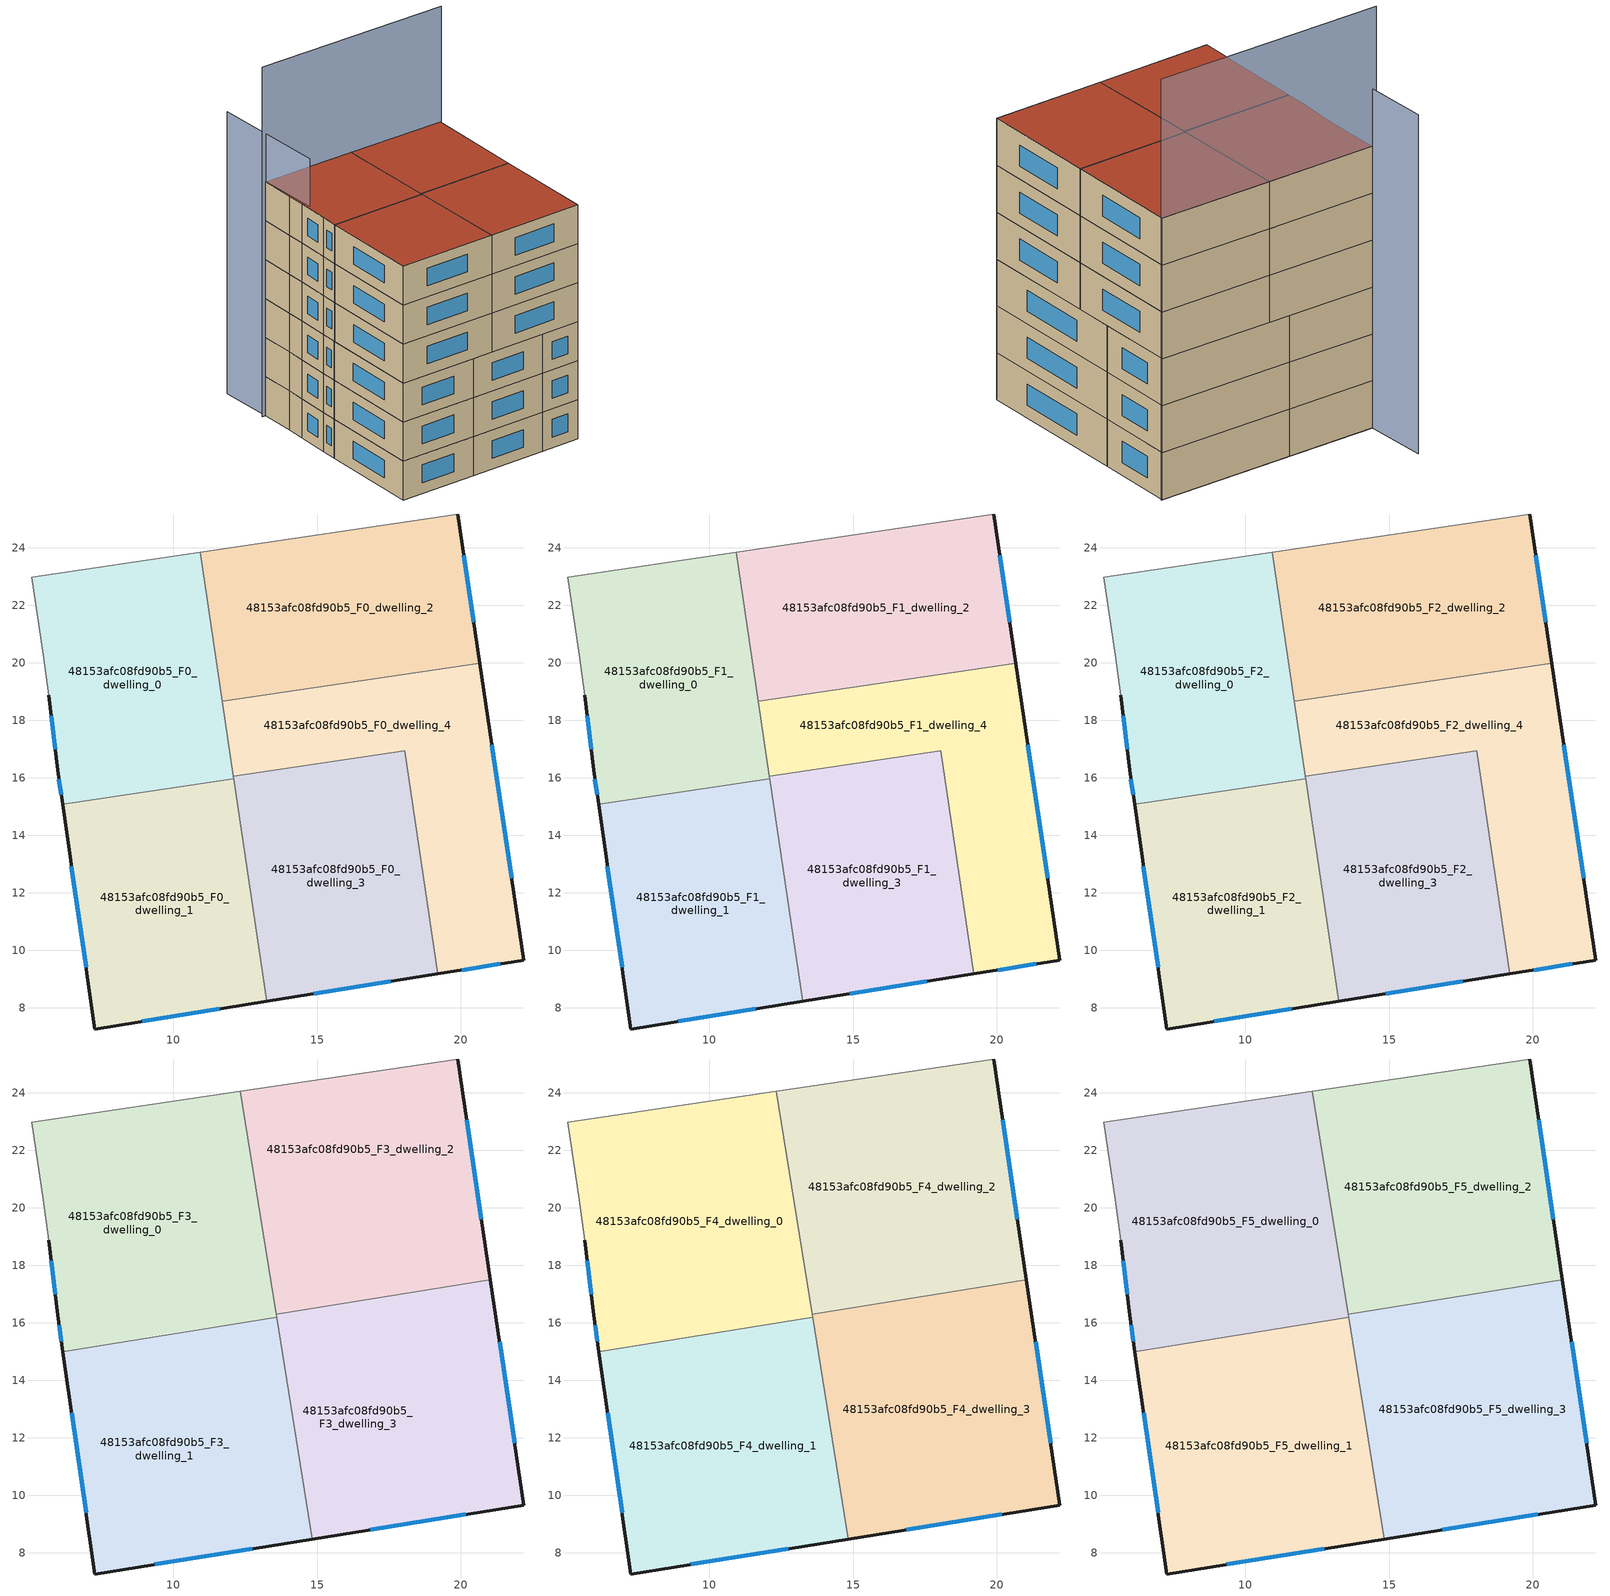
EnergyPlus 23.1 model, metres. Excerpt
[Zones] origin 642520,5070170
48153afc08fd90b5_F0_dwelling_0
 floor ground (EU_floor_Construction): 10.94,23.84 12.1,15.96 6.15,15.08 5.98,16.27 5.68,18.87 5.48,20.27 5.08,22.97 z0
 wall outside (EU_wall_Construction): 5.68,18.87 5.98,16.27 6.15,15.08 z0:3
 wall to 48153afc08fd90b5_F0_dwelling_1 (EU_wall_Construction): 6.15,15.08 12.1,15.96 z0:3
 wall adiabatic (EU_wall_Construction): 10.94,23.84 5.08,22.97 5.48,20.27 5.68,18.87 z0:3
 wall to 48153afc08fd90b5_F0_dwelling_2 (EU_wall_Construction): 11.71,18.65 10.94,23.84 z0:3
 wall to 48153afc08fd90b5_F0_dwelling_4 (EU_wall_Construction): 12.09,16.05 11.71,18.65 z0:3
 wall to 48153afc08fd90b5_F0_dwelling_3 (EU_wall_Construction): 12.11,15.96 12.09,16.05 z0:3
 window (EU_Window_Construction): 6.02,15.94 6.1,15.4 / 5.76,18.15 5.89,16.98 z0.83:2.17
48153afc08fd90b5_F0_dwelling_1
 floor ground (EU_floor_Construction): 12.1,15.96 13.25,8.22 7.27,7.26 6.15,15.08 z0
 wall outside (EU_wall_Construction): 6.15,15.08 7.27,7.26 13.25,8.22 z0:3
 wall to 48153afc08fd90b5_F0_dwelling_3 (EU_wall_Construction): 13.25,8.22 12.1,15.96 z0:3
 window (EU_Window_Construction): 6.46,12.93 6.96,9.41 / 8.92,7.52 11.61,7.96 z0.83:2.17
48153afc08fd90b5_F0_dwelling_2
 floor ground (EU_floor_Construction): 19.89,25.17 20.66,19.98 11.71,18.65 10.94,23.84 z0
 wall outside (EU_wall_Construction): 20.66,19.98 19.89,25.17 z0:3
 wall to 48153afc08fd90b5_F0_dwelling_4 (EU_wall_Construction): 11.71,18.65 20.66,19.98 z0:3
 wall adiabatic (EU_wall_Construction): 19.89,25.17 10.94,23.84 z0:3
 window (EU_Window_Construction): 20.45,21.41 20.1,23.74 z0.83:2.17
48153afc08fd90b5_F0_dwelling_3
 floor ground (EU_floor_Construction): 18.05,16.93 19.2,9.18 13.25,8.22 12.09,16.05 z0
 wall outside (EU_wall_Construction): 13.25,8.22 19.2,9.18 z0:3
 wall to 48153afc08fd90b5_F0_dwelling_4 (EU_wall_Construction): 19.2,9.18 18.05,16.93 12.09,16.05 z0:3
 window (EU_Window_Construction): 14.89,8.48 17.56,8.91 z0.83:2.17
48153afc08fd90b5_F0_dwelling_4
 floor ground (EU_floor_Construction): 20.66,19.98 22.19,9.66 19.2,9.18 18.05,16.93 12.09,16.05 11.71,18.65 z0
 wall outside (EU_wall_Construction): 19.2,9.18 22.19,9.66 20.66,19.98 z0:3
 window (EU_Window_Construction): 21.77,12.5 21.08,17.14 / 20.02,9.31 21.36,9.52 z0.83:2.17
48153afc08fd90b5_F1_dwelling_0
 floor to 48153afc08fd90b5_F0_dwelling_0 (EU_floor_Construction): 10.94,23.84 12.1,15.96 6.15,15.08 5.98,16.27 5.68,18.87 5.48,20.27 5.08,22.97 z3
 wall outside (EU_wall_Construction): 5.68,18.87 5.98,16.27 6.15,15.08 z3:6
 wall to 48153afc08fd90b5_F1_dwelling_1 (EU_wall_Construction): 6.15,15.08 12.1,15.96 z3:6
 wall adiabatic (EU_wall_Construction): 10.94,23.84 5.08,22.97 5.48,20.27 5.68,18.87 z3:6
 wall to 48153afc08fd90b5_F1_dwelling_2 (EU_wall_Construction): 11.71,18.65 10.94,23.84 z3:6
 wall to 48153afc08fd90b5_F1_dwelling_4 (EU_wall_Construction): 12.09,16.05 11.71,18.65 z3:6
 wall to 48153afc08fd90b5_F1_dwelling_3 (EU_wall_Construction): 12.11,15.96 12.09,16.05 z3:6
 window (EU_Window_Construction): 6.02,15.94 6.1,15.4 / 5.76,18.15 5.89,16.98 z3.83:5.17
48153afc08fd90b5_F1_dwelling_1
 floor to 48153afc08fd90b5_F0_dwelling_1 (EU_floor_Construction): 12.1,15.96 13.25,8.22 7.27,7.26 6.15,15.08 z3
 wall outside (EU_wall_Construction): 6.15,15.08 7.27,7.26 13.25,8.22 z3:6
 wall to 48153afc08fd90b5_F1_dwelling_3 (EU_wall_Construction): 13.25,8.22 12.1,15.96 z3:6
 window (EU_Window_Construction): 6.46,12.93 6.96,9.41 / 8.92,7.52 11.61,7.96 z3.83:5.17
48153afc08fd90b5_F1_dwelling_2
 floor to 48153afc08fd90b5_F0_dwelling_2 (EU_floor_Construction): 19.89,25.17 20.66,19.98 11.71,18.65 10.94,23.84 z3
 wall outside (EU_wall_Construction): 20.66,19.98 19.89,25.17 z3:6
 wall to 48153afc08fd90b5_F1_dwelling_4 (EU_wall_Construction): 11.71,18.65 20.66,19.98 z3:6
 wall adiabatic (EU_wall_Construction): 19.89,25.17 10.94,23.84 z3:6
 window (EU_Window_Construction): 20.45,21.41 20.1,23.74 z3.83:5.17
48153afc08fd90b5_F1_dwelling_3
 floor to 48153afc08fd90b5_F0_dwelling_3 (EU_floor_Construction): 18.05,16.93 19.2,9.18 13.25,8.22 12.09,16.05 z3
 wall outside (EU_wall_Construction): 13.25,8.22 19.2,9.18 z3:6
 wall to 48153afc08fd90b5_F1_dwelling_4 (EU_wall_Construction): 19.2,9.18 18.05,16.93 12.09,16.05 z3:6
 window (EU_Window_Construction): 14.89,8.48 17.56,8.91 z3.83:5.17
48153afc08fd90b5_F1_dwelling_4
 floor to 48153afc08fd90b5_F0_dwelling_4 (EU_floor_Construction): 20.66,19.98 22.19,9.66 19.2,9.18 18.05,16.93 12.09,16.05 11.71,18.65 z3
 wall outside (EU_wall_Construction): 19.2,9.18 22.19,9.66 20.66,19.98 z3:6
 window (EU_Window_Construction): 21.77,12.5 21.08,17.14 / 20.02,9.31 21.36,9.52 z3.83:5.17
48153afc08fd90b5_F2_dwelling_0
 floor to 48153afc08fd90b5_F1_dwelling_0 (EU_floor_Construction): 10.94,23.84 12.1,15.96 6.15,15.08 5.98,16.27 5.68,18.87 5.48,20.27 5.08,22.97 z6
 wall outside (EU_wall_Construction): 5.68,18.87 5.98,16.27 6.15,15.08 z6:9
 wall to 48153afc08fd90b5_F2_dwelling_1 (EU_wall_Construction): 6.15,15.08 12.1,15.96 z6:9
 wall adiabatic (EU_wall_Construction): 10.94,23.84 5.08,22.97 5.48,20.27 5.68,18.87 z6:9
 wall to 48153afc08fd90b5_F2_dwelling_2 (EU_wall_Construction): 11.71,18.65 10.94,23.84 z6:9
 wall to 48153afc08fd90b5_F2_dwelling_4 (EU_wall_Construction): 12.09,16.05 11.71,18.65 z6:9
 wall to 48153afc08fd90b5_F2_dwelling_3 (EU_wall_Construction): 12.11,15.96 12.09,16.05 z6:9
 window (EU_Window_Construction): 6.02,15.94 6.1,15.4 / 5.76,18.15 5.89,16.98 z6.83:8.17
48153afc08fd90b5_F2_dwelling_1
 floor to 48153afc08fd90b5_F1_dwelling_1 (EU_floor_Construction): 12.1,15.96 13.25,8.22 7.27,7.26 6.15,15.08 z6
 wall outside (EU_wall_Construction): 6.15,15.08 7.27,7.26 13.25,8.22 z6:9
 wall to 48153afc08fd90b5_F2_dwelling_3 (EU_wall_Construction): 13.25,8.22 12.1,15.96 z6:9
 window (EU_Window_Construction): 6.46,12.93 6.96,9.41 / 8.92,7.52 11.61,7.96 z6.83:8.17
48153afc08fd90b5_F2_dwelling_2
 floor to 48153afc08fd90b5_F1_dwelling_2 (EU_floor_Construction): 19.89,25.17 20.66,19.98 11.71,18.65 10.94,23.84 z6
 wall outside (EU_wall_Construction): 20.66,19.98 19.89,25.17 z6:9
 wall to 48153afc08fd90b5_F2_dwelling_4 (EU_wall_Construction): 11.71,18.65 20.66,19.98 z6:9
 wall adiabatic (EU_wall_Construction): 19.89,25.17 10.94,23.84 z6:9
 window (EU_Window_Construction): 20.45,21.41 20.1,23.74 z6.83:8.17
 ceiling adiabatic (EU_roof_Construction): 13.16,18.87 12.33,24.05 10.94,23.84 11.71,18.65 z9
48153afc08fd90b5_F2_dwelling_3
 floor to 48153afc08fd90b5_F1_dwelling_3 (EU_floor_Construction): 18.05,16.93 19.2,9.18 13.25,8.22 12.09,16.05 z6
 wall outside (EU_wall_Construction): 13.25,8.22 19.2,9.18 z6:9
 wall to 48153afc08fd90b5_F2_dwelling_4 (EU_wall_Construction): 19.2,9.18 18.05,16.93 12.09,16.05 z6:9
 window (EU_Window_Construction): 14.89,8.48 17.56,8.91 z6.83:8.17
48153afc08fd90b5_F2_dwelling_4
 floor to 48153afc08fd90b5_F1_dwelling_4 (EU_floor_Construction): 20.66,19.98 22.19,9.66 19.2,9.18 18.05,16.93 12.09,16.05 11.71,18.65 z6
 wall outside (EU_wall_Construction): 19.2,9.18 22.19,9.66 20.66,19.98 z6:9
 window (EU_Window_Construction): 21.77,12.5 21.08,17.14 / 20.02,9.31 21.36,9.52 z6.83:8.17
48153afc08fd90b5_F3_dwelling_0
 floor to 48153afc08fd90b5_F2_dwelling_0 (EU_floor_Construction): 10.94,23.84 12.1,15.96 6.15,15.08 5.98,16.27 5.68,18.87 5.48,20.27 5.08,22.97 z9
 floor to 48153afc08fd90b5_F2_dwelling_1 (EU_floor_Construction): 12.11,15.95 6.16,15 6.15,15.08 z9
 floor to 48153afc08fd90b5_F2_dwelling_3 (EU_floor_Construction): 13.58,16.27 13.59,16.19 12.11,15.95 12.09,16.05 z9
 floor to 48153afc08fd90b5_F2_dwelling_4 (EU_floor_Construction): 13.16,18.87 13.58,16.27 12.09,16.05 11.71,18.65 z9
 floor adiabatic (EU_floor_Construction): 12.33,24.05 13.59,16.19 13.58,16.27 13.16,18.87 11.71,18.65 12.09,16.05 12.1,15.96 10.94,23.84 z9
 wall outside (EU_wall_Construction): 5.68,18.87 5.98,16.27 6.16,15 z9:12
 wall to 48153afc08fd90b5_F3_dwelling_1 (EU_wall_Construction): 6.16,15 13.59,16.19 z9:12
 wall adiabatic (EU_wall_Construction): 12.33,24.05 5.08,22.97 5.48,20.27 5.68,18.87 z9:12
 wall to 48153afc08fd90b5_F3_dwelling_2 (EU_wall_Construction): 13.58,16.29 12.33,24.05 z9:12
 wall to 48153afc08fd90b5_F3_dwelling_3 (EU_wall_Construction): 13.59,16.19 13.58,16.29 z9:12
 window (EU_Window_Construction): 6.03,15.92 6.11,15.35 / 5.76,18.15 5.89,16.98 z9.83:11.17
48153afc08fd90b5_F3_dwelling_1
 floor to 48153afc08fd90b5_F2_dwelling_1 (EU_floor_Construction): 12.11,15.95 13.25,8.22 7.27,7.26 6.16,15 z9
 floor to 48153afc08fd90b5_F2_dwelling_3 (EU_floor_Construction): 13.59,16.19 14.83,8.47 13.25,8.22 12.11,15.95 z9
 wall outside (EU_wall_Construction): 6.16,15 7.27,7.26 14.83,8.47 z9:12
 wall to 48153afc08fd90b5_F3_dwelling_3 (EU_wall_Construction): 14.83,8.47 13.59,16.19 z9:12
 window (EU_Window_Construction): 9.35,7.59 12.75,8.14 / 6.47,12.87 6.97,9.39 z9.83:11.17
48153afc08fd90b5_F3_dwelling_2
 floor to 48153afc08fd90b5_F2_dwelling_2 (EU_floor_Construction): 19.89,25.17 20.66,19.98 13.16,18.87 12.33,24.05 z9
 floor to 48153afc08fd90b5_F2_dwelling_4 (EU_floor_Construction): 20.66,19.98 21.03,17.49 13.58,16.29 13.16,18.87 z9
 wall outside (EU_wall_Construction): 21.03,17.49 19.89,25.17 z9:12
 wall adiabatic (EU_wall_Construction): 19.89,25.17 12.33,24.05 z9:12
 wall to 48153afc08fd90b5_F3_dwelling_3 (EU_wall_Construction): 13.58,16.29 21.03,17.49 z9:12
 window (EU_Window_Construction): 20.71,19.6 20.2,23.05 z9.83:11.17
48153afc08fd90b5_F3_dwelling_3
 floor to 48153afc08fd90b5_F2_dwelling_3 (EU_floor_Construction): 18.05,16.93 19.2,9.18 14.83,8.47 13.58,16.27 z9
 floor to 48153afc08fd90b5_F2_dwelling_4 (EU_floor_Construction): 21.03,17.49 22.19,9.66 19.2,9.18 18.05,16.93 13.58,16.27 13.58,16.29 z9
 wall outside (EU_wall_Construction): 14.83,8.47 22.19,9.66 21.03,17.49 z9:12
 window (EU_Window_Construction): 21.87,11.81 21.35,15.33 / 16.86,8.8 20.16,9.33 z9.83:11.17
48153afc08fd90b5_F4_dwelling_0
 floor to 48153afc08fd90b5_F3_dwelling_0 (EU_floor_Construction): 12.33,24.05 13.59,16.19 6.16,15 5.98,16.27 5.68,18.87 5.48,20.27 5.08,22.97 z12
 wall outside (EU_wall_Construction): 5.68,18.87 5.98,16.27 6.16,15 z12:15
 wall to 48153afc08fd90b5_F4_dwelling_1 (EU_wall_Construction): 6.16,15 13.59,16.19 z12:15
 wall adiabatic (EU_wall_Construction): 12.33,24.05 5.08,22.97 5.48,20.27 5.68,18.87 z12:15
 wall to 48153afc08fd90b5_F4_dwelling_2 (EU_wall_Construction): 13.58,16.29 12.33,24.05 z12:15
 wall to 48153afc08fd90b5_F4_dwelling_3 (EU_wall_Construction): 13.59,16.19 13.58,16.29 z12:15
 window (EU_Window_Construction): 6.03,15.92 6.11,15.35 / 5.76,18.15 5.89,16.98 z12.83:14.17
48153afc08fd90b5_F4_dwelling_1
 floor to 48153afc08fd90b5_F3_dwelling_1 (EU_floor_Construction): 13.59,16.19 14.83,8.47 7.27,7.26 6.16,15 z12
 wall outside (EU_wall_Construction): 6.16,15 7.27,7.26 14.83,8.47 z12:15
 wall to 48153afc08fd90b5_F4_dwelling_3 (EU_wall_Construction): 14.83,8.47 13.59,16.19 z12:15
 window (EU_Window_Construction): 9.35,7.59 12.75,8.14 / 6.47,12.87 6.97,9.39 z12.83:14.17
48153afc08fd90b5_F4_dwelling_2
 floor to 48153afc08fd90b5_F3_dwelling_2 (EU_floor_Construction): 19.89,25.17 21.03,17.49 13.58,16.29 12.33,24.05 z12
 wall outside (EU_wall_Construction): 21.03,17.49 19.89,25.17 z12:15
 wall adiabatic (EU_wall_Construction): 19.89,25.17 12.33,24.05 z12:15
 wall to 48153afc08fd90b5_F4_dwelling_3 (EU_wall_Construction): 13.58,16.29 21.03,17.49 z12:15
 window (EU_Window_Construction): 20.71,19.6 20.2,23.05 z12.83:14.17
48153afc08fd90b5_F4_dwelling_3
 floor to 48153afc08fd90b5_F3_dwelling_3 (EU_floor_Construction): 21.03,17.49 22.19,9.66 14.83,8.47 13.58,16.29 z12
 wall outside (EU_wall_Construction): 14.83,8.47 22.19,9.66 21.03,17.49 z12:15
 window (EU_Window_Construction): 21.87,11.81 21.35,15.33 / 16.86,8.8 20.16,9.33 z12.83:14.17
48153afc08fd90b5_F5_dwelling_0
 floor to 48153afc08fd90b5_F4_dwelling_0 (EU_floor_Construction): 12.33,24.05 13.59,16.19 6.16,15 5.98,16.27 5.68,18.87 5.48,20.27 5.08,22.97 z15
 wall outside (EU_wall_Construction): 5.68,18.87 5.98,16.27 6.16,15 z15:18
 wall to 48153afc08fd90b5_F5_dwelling_1 (EU_wall_Construction): 6.16,15 13.59,16.19 z15:18
 wall adiabatic (EU_wall_Construction): 12.33,24.05 5.08,22.97 5.48,20.27 5.68,18.87 z15:18
 wall to 48153afc08fd90b5_F5_dwelling_2 (EU_wall_Construction): 13.58,16.29 12.33,24.05 z15:18
 wall to 48153afc08fd90b5_F5_dwelling_3 (EU_wall_Construction): 13.59,16.19 13.58,16.29 z15:18
 window (EU_Window_Construction): 6.03,15.92 6.11,15.35 / 5.76,18.15 5.89,16.98 z15.83:17.17
 roof outside (EU_roof_Construction): 13.59,16.19 12.33,24.05 5.08,22.97 5.48,20.27 5.68,18.87 5.98,16.27 6.16,15 z18
48153afc08fd90b5_F5_dwelling_1
 floor to 48153afc08fd90b5_F4_dwelling_1 (EU_floor_Construction): 13.59,16.19 14.83,8.47 7.27,7.26 6.16,15 z15
 wall outside (EU_wall_Construction): 6.16,15 7.27,7.26 14.83,8.47 z15:18
 wall to 48153afc08fd90b5_F5_dwelling_3 (EU_wall_Construction): 14.83,8.47 13.59,16.19 z15:18
 window (EU_Window_Construction): 9.35,7.59 12.75,8.14 / 6.47,12.87 6.97,9.39 z15.83:17.17
 roof outside (EU_roof_Construction): 14.83,8.47 13.59,16.19 6.16,15 7.27,7.26 z18
48153afc08fd90b5_F5_dwelling_2
 floor to 48153afc08fd90b5_F4_dwelling_2 (EU_floor_Construction): 19.89,25.17 21.03,17.49 13.58,16.29 12.33,24.05 z15
 wall outside (EU_wall_Construction): 21.03,17.49 19.89,25.17 z15:18
 wall adiabatic (EU_wall_Construction): 19.89,25.17 12.33,24.05 z15:18
 wall to 48153afc08fd90b5_F5_dwelling_3 (EU_wall_Construction): 13.58,16.29 21.03,17.49 z15:18
 window (EU_Window_Construction): 20.71,19.6 20.2,23.05 z15.83:17.17
 roof outside (EU_roof_Construction): 21.03,17.49 19.89,25.17 12.33,24.05 13.58,16.29 z18
48153afc08fd90b5_F5_dwelling_3
 floor to 48153afc08fd90b5_F4_dwelling_3 (EU_floor_Construction): 21.03,17.49 22.19,9.66 14.83,8.47 13.58,16.29 z15
 wall outside (EU_wall_Construction): 14.83,8.47 22.19,9.66 21.03,17.49 z15:18
 window (EU_Window_Construction): 21.87,11.81 21.35,15.33 / 16.86,8.8 20.16,9.33 z15.83:17.17
 roof outside (EU_roof_Construction): 22.19,9.66 21.03,17.49 13.58,16.29 14.83,8.47 z18
shading: 4.35,27.09 5.93,18.17 z0:21.7; 19.97,25.17 4.81,22.93 z0:26.9
[Building]
EU S2 Campaign: North Axis=0; Terrain=City; Solar Distribution=FullExterior
[Site:Location]
Lyon-Bron: Latitude=45.75; Longitude=5; Time Zone=1; Elevation=198
[SizingPeriod:WeatherFileDays]
AnnualSizingPeriod: Begin Month=1; Begin Day of Month=1; End Month=12; End Day of Month=31; Day of Week for Start Day=Monday; Use Weather File Daylight Saving Period=No; Use Weather File Rain and Snow Indicators=No
[MATERIAL]
EU_InternalMass_Material: Roughness=MediumRough; Thickness=0.1; Conductivity=1; Density=1800; Specific Heat=900; Thermal Absorptance=0.9; Solar Absorptance=0.7; Visible Absorptance=0.7
[MATERIAL:NOMASS] Roughness=MediumRough; Thermal Absorptance=0.9; Solar Absorptance=0.7; Visible Absorptance=0.7
Name | Thermal Resistance
EU_wall_NoMass | 0.87146
EU_roof_NoMass | 0.842276
EU_floor_NoMass | 0.496999
[WINDOWMATERIAL:SIMPLEGLAZINGSYSTEM]
EU_Window_SimpleGlazing: UFactor=2.2525; Solar Heat Gain Coefficient=0.76; Visible Transmittance=0.76
[CONSTRUCTION]
EU_wall_Construction: EU_wall_NoMass
EU_roof_Construction: EU_roof_NoMass
EU_floor_Construction: EU_floor_NoMass
EU_Window_Construction: EU_Window_SimpleGlazing
EU_InternalMass_Construction: EU_InternalMass_Material
[ZONE] Type=1; Multiplier=1; Ceiling Height=autocalculate; Floor Area=autocalculate; Part of Total Floor Area=Yes
Name | Volume
48153afc08fd90b5_F0_dwelling_0; 48153afc08fd90b5_F1_dwelling_0; 48153afc08fd90b5_F2_dwelling_0 | 142.37
48153afc08fd90b5_F3_dwelling_0; 48153afc08fd90b5_F4_dwelling_0; 48153afc08fd90b5_F5_dwelling_0 | 177.996
48153afc08fd90b5_F0_dwelling_1; 48153afc08fd90b5_F1_dwelling_1; 48153afc08fd90b5_F2_dwelling_1; 48153afc08fd90b5_F0_dwelling_3; 48153afc08fd90b5_F1_dwelling_3; 48153afc08fd90b5_F2_dwelling_3 | 142.378
48153afc08fd90b5_F3_dwelling_1; 48153afc08fd90b5_F4_dwelling_1; 48153afc08fd90b5_F5_dwelling_1 | 177.961
48153afc08fd90b5_F0_dwelling_2; 48153afc08fd90b5_F1_dwelling_2; 48153afc08fd90b5_F2_dwelling_2 | 142.402
48153afc08fd90b5_F3_dwelling_2; 48153afc08fd90b5_F4_dwelling_2; 48153afc08fd90b5_F5_dwelling_2 | 177.982
48153afc08fd90b5_F3_dwelling_3; 48153afc08fd90b5_F4_dwelling_3; 48153afc08fd90b5_F5_dwelling_3 | 177.983
48153afc08fd90b5_F0_dwelling_4; 48153afc08fd90b5_F1_dwelling_4; 48153afc08fd90b5_F2_dwelling_4 | 142.392
[INTERNALMASS] Construction=EU_InternalMass_Construction
Name | Zone or ZoneList | Surface Area
48153afc08fd90b5_F0_dwelling_0_EU_InternalMass | 48153afc08fd90b5_F0_dwelling_0 | 47.4573
48153afc08fd90b5_F0_dwelling_1_EU_InternalMass | 48153afc08fd90b5_F0_dwelling_1 | 47.4608
48153afc08fd90b5_F0_dwelling_2_EU_InternalMass | 48153afc08fd90b5_F0_dwelling_2 | 47.467
48153afc08fd90b5_F0_dwelling_3_EU_InternalMass | 48153afc08fd90b5_F0_dwelling_3 | 47.4581
48153afc08fd90b5_F0_dwelling_4_EU_InternalMass | 48153afc08fd90b5_F0_dwelling_4 | 47.464
48153afc08fd90b5_F1_dwelling_0_EU_InternalMass | 48153afc08fd90b5_F1_dwelling_0 | 47.4573
48153afc08fd90b5_F1_dwelling_1_EU_InternalMass | 48153afc08fd90b5_F1_dwelling_1 | 47.4608
48153afc08fd90b5_F1_dwelling_2_EU_InternalMass | 48153afc08fd90b5_F1_dwelling_2 | 47.467
48153afc08fd90b5_F1_dwelling_3_EU_InternalMass | 48153afc08fd90b5_F1_dwelling_3 | 47.4581
48153afc08fd90b5_F1_dwelling_4_EU_InternalMass | 48153afc08fd90b5_F1_dwelling_4 | 47.464
48153afc08fd90b5_F2_dwelling_0_EU_InternalMass | 48153afc08fd90b5_F2_dwelling_0 | 47.4573
48153afc08fd90b5_F2_dwelling_1_EU_InternalMass | 48153afc08fd90b5_F2_dwelling_1 | 47.4608
48153afc08fd90b5_F2_dwelling_2_EU_InternalMass | 48153afc08fd90b5_F2_dwelling_2 | 47.467
48153afc08fd90b5_F2_dwelling_3_EU_InternalMass | 48153afc08fd90b5_F2_dwelling_3 | 47.4581
48153afc08fd90b5_F2_dwelling_4_EU_InternalMass | 48153afc08fd90b5_F2_dwelling_4 | 47.464
48153afc08fd90b5_F3_dwelling_0_EU_InternalMass | 48153afc08fd90b5_F3_dwelling_0 | 59.3322
48153afc08fd90b5_F3_dwelling_1_EU_InternalMass | 48153afc08fd90b5_F3_dwelling_1 | 59.3203
48153afc08fd90b5_F3_dwelling_2_EU_InternalMass | 48153afc08fd90b5_F3_dwelling_2 | 59.3274
48153afc08fd90b5_F3_dwelling_3_EU_InternalMass | 48153afc08fd90b5_F3_dwelling_3 | 59.3276
48153afc08fd90b5_F4_dwelling_0_EU_InternalMass | 48153afc08fd90b5_F4_dwelling_0 | 59.3322
48153afc08fd90b5_F4_dwelling_1_EU_InternalMass | 48153afc08fd90b5_F4_dwelling_1 | 59.3203
48153afc08fd90b5_F4_dwelling_2_EU_InternalMass | 48153afc08fd90b5_F4_dwelling_2 | 59.3274
48153afc08fd90b5_F4_dwelling_3_EU_InternalMass | 48153afc08fd90b5_F4_dwelling_3 | 59.3276
48153afc08fd90b5_F5_dwelling_0_EU_InternalMass | 48153afc08fd90b5_F5_dwelling_0 | 59.3322
48153afc08fd90b5_F5_dwelling_1_EU_InternalMass | 48153afc08fd90b5_F5_dwelling_1 | 59.3203
48153afc08fd90b5_F5_dwelling_2_EU_InternalMass | 48153afc08fd90b5_F5_dwelling_2 | 59.3274
48153afc08fd90b5_F5_dwelling_3_EU_InternalMass | 48153afc08fd90b5_F5_dwelling_3 | 59.3276
[OTHEREQUIPMENT] Fuel Type=Electricity; Design Level Calculation Method=Watts/Area; Power per Zone Floor Area=1; Fraction Latent=0; Fraction Radiant=0; Fraction Lost=0; Carbon Dioxide Generation Rate=0; EndUse Subcategory=EU_Step8_InternalGains
Name | Zone or ZoneList or Space or SpaceList | Schedule
EU_Step8_InternalGain_48153afc08fd90b5_F0_dwelling_0_f000 | 48153afc08fd90b5_F0_dwelling_0 | EU_Step8_GainSchedule_48153afc08fd90b5_F0_dwelling_0_f000
EU_Step8_InternalGain_48153afc08fd90b5_F0_dwelling_1_f000 | 48153afc08fd90b5_F0_dwelling_1 | EU_Step8_GainSchedule_48153afc08fd90b5_F0_dwelling_1_f000
EU_Step8_InternalGain_48153afc08fd90b5_F0_dwelling_2_f000 | 48153afc08fd90b5_F0_dwelling_2 | EU_Step8_GainSchedule_48153afc08fd90b5_F0_dwelling_2_f000
EU_Step8_InternalGain_48153afc08fd90b5_F0_dwelling_3_f000 | 48153afc08fd90b5_F0_dwelling_3 | EU_Step8_GainSchedule_48153afc08fd90b5_F0_dwelling_3_f000
EU_Step8_InternalGain_48153afc08fd90b5_F0_dwelling_4_f000 | 48153afc08fd90b5_F0_dwelling_4 | EU_Step8_GainSchedule_48153afc08fd90b5_F0_dwelling_4_f000
EU_Step8_InternalGain_48153afc08fd90b5_F1_dwelling_0_f000 | 48153afc08fd90b5_F1_dwelling_0 | EU_Step8_GainSchedule_48153afc08fd90b5_F1_dwelling_0_f000
EU_Step8_InternalGain_48153afc08fd90b5_F1_dwelling_1_f000 | 48153afc08fd90b5_F1_dwelling_1 | EU_Step8_GainSchedule_48153afc08fd90b5_F1_dwelling_1_f000
EU_Step8_InternalGain_48153afc08fd90b5_F1_dwelling_2_f000 | 48153afc08fd90b5_F1_dwelling_2 | EU_Step8_GainSchedule_48153afc08fd90b5_F1_dwelling_2_f000
EU_Step8_InternalGain_48153afc08fd90b5_F1_dwelling_3_f000 | 48153afc08fd90b5_F1_dwelling_3 | EU_Step8_GainSchedule_48153afc08fd90b5_F1_dwelling_3_f000
EU_Step8_InternalGain_48153afc08fd90b5_F1_dwelling_4_f000 | 48153afc08fd90b5_F1_dwelling_4 | EU_Step8_GainSchedule_48153afc08fd90b5_F1_dwelling_4_f000
EU_Step8_InternalGain_48153afc08fd90b5_F2_dwelling_0_f000 | 48153afc08fd90b5_F2_dwelling_0 | EU_Step8_GainSchedule_48153afc08fd90b5_F2_dwelling_0_f000
EU_Step8_InternalGain_48153afc08fd90b5_F2_dwelling_1_f000 | 48153afc08fd90b5_F2_dwelling_1 | EU_Step8_GainSchedule_48153afc08fd90b5_F2_dwelling_1_f000
EU_Step8_InternalGain_48153afc08fd90b5_F2_dwelling_2_f000 | 48153afc08fd90b5_F2_dwelling_2 | EU_Step8_GainSchedule_48153afc08fd90b5_F2_dwelling_2_f000
EU_Step8_InternalGain_48153afc08fd90b5_F2_dwelling_3_f000 | 48153afc08fd90b5_F2_dwelling_3 | EU_Step8_GainSchedule_48153afc08fd90b5_F2_dwelling_3_f000
EU_Step8_InternalGain_48153afc08fd90b5_F2_dwelling_4_f000 | 48153afc08fd90b5_F2_dwelling_4 | EU_Step8_GainSchedule_48153afc08fd90b5_F2_dwelling_4_f000
EU_Step8_InternalGain_48153afc08fd90b5_F3_dwelling_0_f000 | 48153afc08fd90b5_F3_dwelling_0 | EU_Step8_GainSchedule_48153afc08fd90b5_F3_dwelling_0_f000
EU_Step8_InternalGain_48153afc08fd90b5_F3_dwelling_1_f000 | 48153afc08fd90b5_F3_dwelling_1 | EU_Step8_GainSchedule_48153afc08fd90b5_F3_dwelling_1_f000
EU_Step8_InternalGain_48153afc08fd90b5_F3_dwelling_2_f000 | 48153afc08fd90b5_F3_dwelling_2 | EU_Step8_GainSchedule_48153afc08fd90b5_F3_dwelling_2_f000
EU_Step8_InternalGain_48153afc08fd90b5_F3_dwelling_3_f000 | 48153afc08fd90b5_F3_dwelling_3 | EU_Step8_GainSchedule_48153afc08fd90b5_F3_dwelling_3_f000
EU_Step8_InternalGain_48153afc08fd90b5_F4_dwelling_0_f000 | 48153afc08fd90b5_F4_dwelling_0 | EU_Step8_GainSchedule_48153afc08fd90b5_F4_dwelling_0_f000
EU_Step8_InternalGain_48153afc08fd90b5_F4_dwelling_1_f000 | 48153afc08fd90b5_F4_dwelling_1 | EU_Step8_GainSchedule_48153afc08fd90b5_F4_dwelling_1_f000
EU_Step8_InternalGain_48153afc08fd90b5_F4_dwelling_2_f000 | 48153afc08fd90b5_F4_dwelling_2 | EU_Step8_GainSchedule_48153afc08fd90b5_F4_dwelling_2_f000
EU_Step8_InternalGain_48153afc08fd90b5_F4_dwelling_3_f000 | 48153afc08fd90b5_F4_dwelling_3 | EU_Step8_GainSchedule_48153afc08fd90b5_F4_dwelling_3_f000
EU_Step8_InternalGain_48153afc08fd90b5_F5_dwelling_0_f000 | 48153afc08fd90b5_F5_dwelling_0 | EU_Step8_GainSchedule_48153afc08fd90b5_F5_dwelling_0_f000
EU_Step8_InternalGain_48153afc08fd90b5_F5_dwelling_1_f000 | 48153afc08fd90b5_F5_dwelling_1 | EU_Step8_GainSchedule_48153afc08fd90b5_F5_dwelling_1_f000
EU_Step8_InternalGain_48153afc08fd90b5_F5_dwelling_2_f000 | 48153afc08fd90b5_F5_dwelling_2 | EU_Step8_GainSchedule_48153afc08fd90b5_F5_dwelling_2_f000
EU_Step8_InternalGain_48153afc08fd90b5_F5_dwelling_3_f000 | 48153afc08fd90b5_F5_dwelling_3 | EU_Step8_GainSchedule_48153afc08fd90b5_F5_dwelling_3_f000
[ZONEVENTILATION:DESIGNFLOWRATE] Schedule=EU_AlwaysOn; Design Flow Rate Calculation Method=AirChanges/Hour; Air Changes per Hour=0.425; Ventilation Type=Natural; Fan Pressure Rise=0; Fan Total Efficiency=1; Constant Term Coefficient=1; Temperature Term Coefficient=0; Velocity Term Coefficient=0; Velocity Squared Term Coefficient=0; Minimum Indoor Temperature=-100; Maximum Indoor Temperature=100; Delta Temperature=-100; Minimum Outdoor Temperature=-100; Maximum Outdoor Temperature=100; Maximum Wind Speed=40
Name | Zone or ZoneList or Space or SpaceList
EU_ConstantAir_48153afc08fd90b5_F0_dwelling_0 | 48153afc08fd90b5_F0_dwelling_0
EU_ConstantAir_48153afc08fd90b5_F0_dwelling_1 | 48153afc08fd90b5_F0_dwelling_1
EU_ConstantAir_48153afc08fd90b5_F0_dwelling_2 | 48153afc08fd90b5_F0_dwelling_2
EU_ConstantAir_48153afc08fd90b5_F0_dwelling_3 | 48153afc08fd90b5_F0_dwelling_3
EU_ConstantAir_48153afc08fd90b5_F0_dwelling_4 | 48153afc08fd90b5_F0_dwelling_4
EU_ConstantAir_48153afc08fd90b5_F1_dwelling_0 | 48153afc08fd90b5_F1_dwelling_0
EU_ConstantAir_48153afc08fd90b5_F1_dwelling_1 | 48153afc08fd90b5_F1_dwelling_1
EU_ConstantAir_48153afc08fd90b5_F1_dwelling_2 | 48153afc08fd90b5_F1_dwelling_2
EU_ConstantAir_48153afc08fd90b5_F1_dwelling_3 | 48153afc08fd90b5_F1_dwelling_3
EU_ConstantAir_48153afc08fd90b5_F1_dwelling_4 | 48153afc08fd90b5_F1_dwelling_4
EU_ConstantAir_48153afc08fd90b5_F2_dwelling_0 | 48153afc08fd90b5_F2_dwelling_0
EU_ConstantAir_48153afc08fd90b5_F2_dwelling_1 | 48153afc08fd90b5_F2_dwelling_1
EU_ConstantAir_48153afc08fd90b5_F2_dwelling_2 | 48153afc08fd90b5_F2_dwelling_2
EU_ConstantAir_48153afc08fd90b5_F2_dwelling_3 | 48153afc08fd90b5_F2_dwelling_3
EU_ConstantAir_48153afc08fd90b5_F2_dwelling_4 | 48153afc08fd90b5_F2_dwelling_4
EU_ConstantAir_48153afc08fd90b5_F3_dwelling_0 | 48153afc08fd90b5_F3_dwelling_0
EU_ConstantAir_48153afc08fd90b5_F3_dwelling_1 | 48153afc08fd90b5_F3_dwelling_1
EU_ConstantAir_48153afc08fd90b5_F3_dwelling_2 | 48153afc08fd90b5_F3_dwelling_2
EU_ConstantAir_48153afc08fd90b5_F3_dwelling_3 | 48153afc08fd90b5_F3_dwelling_3
EU_ConstantAir_48153afc08fd90b5_F4_dwelling_0 | 48153afc08fd90b5_F4_dwelling_0
EU_ConstantAir_48153afc08fd90b5_F4_dwelling_1 | 48153afc08fd90b5_F4_dwelling_1
EU_ConstantAir_48153afc08fd90b5_F4_dwelling_2 | 48153afc08fd90b5_F4_dwelling_2
EU_ConstantAir_48153afc08fd90b5_F4_dwelling_3 | 48153afc08fd90b5_F4_dwelling_3
EU_ConstantAir_48153afc08fd90b5_F5_dwelling_0 | 48153afc08fd90b5_F5_dwelling_0
EU_ConstantAir_48153afc08fd90b5_F5_dwelling_1 | 48153afc08fd90b5_F5_dwelling_1
EU_ConstantAir_48153afc08fd90b5_F5_dwelling_2 | 48153afc08fd90b5_F5_dwelling_2
EU_ConstantAir_48153afc08fd90b5_F5_dwelling_3 | 48153afc08fd90b5_F5_dwelling_3
[HVACTEMPLATE:THERMOSTAT] Constant Heating Setpoint=20; Constant Cooling Setpoint=50
EU_HeatOnly_48153afc08fd90b5_F0_dwelling_0; EU_HeatOnly_48153afc08fd90b5_F0_dwelling_1; EU_HeatOnly_48153afc08fd90b5_F0_dwelling_2; EU_HeatOnly_48153afc08fd90b5_F0_dwelling_3; EU_HeatOnly_48153afc08fd90b5_F0_dwelling_4; EU_HeatOnly_48153afc08fd90b5_F1_dwelling_0; EU_HeatOnly_48153afc08fd90b5_F1_dwelling_1; EU_HeatOnly_48153afc08fd90b5_F1_dwelling_2; EU_HeatOnly_48153afc08fd90b5_F1_dwelling_3; EU_HeatOnly_48153afc08fd90b5_F1_dwelling_4; EU_HeatOnly_48153afc08fd90b5_F2_dwelling_0; EU_HeatOnly_48153afc08fd90b5_F2_dwelling_1; EU_HeatOnly_48153afc08fd90b5_F2_dwelling_2; EU_HeatOnly_48153afc08fd90b5_F2_dwelling_3; EU_HeatOnly_48153afc08fd90b5_F2_dwelling_4; EU_HeatOnly_48153afc08fd90b5_F3_dwelling_0; EU_HeatOnly_48153afc08fd90b5_F3_dwelling_1; EU_HeatOnly_48153afc08fd90b5_F3_dwelling_2; EU_HeatOnly_48153afc08fd90b5_F3_dwelling_3; EU_HeatOnly_48153afc08fd90b5_F4_dwelling_0; EU_HeatOnly_48153afc08fd90b5_F4_dwelling_1; EU_HeatOnly_48153afc08fd90b5_F4_dwelling_2; EU_HeatOnly_48153afc08fd90b5_F4_dwelling_3; EU_HeatOnly_48153afc08fd90b5_F5_dwelling_0; EU_HeatOnly_48153afc08fd90b5_F5_dwelling_1; EU_HeatOnly_48153afc08fd90b5_F5_dwelling_2; EU_HeatOnly_48153afc08fd90b5_F5_dwelling_3
[HVACTEMPLATE:ZONE:IDEALLOADSAIRSYSTEM] System Availability Schedule=EU_AlwaysOn; Maximum Heating Supply Air Temperature=50; Minimum Cooling Supply Air Temperature=13; Maximum Heating Supply Air Humidity Ratio=0.0156; Minimum Cooling Supply Air Humidity Ratio=0.0077; Heating Limit=NoLimit; Cooling Limit=NoLimit; Heating Availability Schedule=EU_AlwaysOn; Cooling Availability Schedule=EU_CoolingOff; Dehumidification Control Type=ConstantSensibleHeatRatio; Cooling Sensible Heat Ratio=0.7; Dehumidification Setpoint=60; Humidification Control Type=None; Humidification Setpoint=30; Outdoor Air Method=None; Outdoor Air Flow Rate per Person=0.00944; Outdoor Air Flow Rate per Zone Floor Area=0; Outdoor Air Flow Rate per Zone=0; Demand Controlled Ventilation Type=None; Outdoor Air Economizer Type=NoEconomizer; Heat Recovery Type=None; Sensible Heat Recovery Effectiveness=0.7; Latent Heat Recovery Effectiveness=0.65
Name | Template Thermostat
48153afc08fd90b5_F0_dwelling_0 | EU_HeatOnly_48153afc08fd90b5_F0_dwelling_0
48153afc08fd90b5_F0_dwelling_1 | EU_HeatOnly_48153afc08fd90b5_F0_dwelling_1
48153afc08fd90b5_F0_dwelling_2 | EU_HeatOnly_48153afc08fd90b5_F0_dwelling_2
48153afc08fd90b5_F0_dwelling_3 | EU_HeatOnly_48153afc08fd90b5_F0_dwelling_3
48153afc08fd90b5_F0_dwelling_4 | EU_HeatOnly_48153afc08fd90b5_F0_dwelling_4
48153afc08fd90b5_F1_dwelling_0 | EU_HeatOnly_48153afc08fd90b5_F1_dwelling_0
48153afc08fd90b5_F1_dwelling_1 | EU_HeatOnly_48153afc08fd90b5_F1_dwelling_1
48153afc08fd90b5_F1_dwelling_2 | EU_HeatOnly_48153afc08fd90b5_F1_dwelling_2
48153afc08fd90b5_F1_dwelling_3 | EU_HeatOnly_48153afc08fd90b5_F1_dwelling_3
48153afc08fd90b5_F1_dwelling_4 | EU_HeatOnly_48153afc08fd90b5_F1_dwelling_4
48153afc08fd90b5_F2_dwelling_0 | EU_HeatOnly_48153afc08fd90b5_F2_dwelling_0
48153afc08fd90b5_F2_dwelling_1 | EU_HeatOnly_48153afc08fd90b5_F2_dwelling_1
48153afc08fd90b5_F2_dwelling_2 | EU_HeatOnly_48153afc08fd90b5_F2_dwelling_2
48153afc08fd90b5_F2_dwelling_3 | EU_HeatOnly_48153afc08fd90b5_F2_dwelling_3
48153afc08fd90b5_F2_dwelling_4 | EU_HeatOnly_48153afc08fd90b5_F2_dwelling_4
48153afc08fd90b5_F3_dwelling_0 | EU_HeatOnly_48153afc08fd90b5_F3_dwelling_0
48153afc08fd90b5_F3_dwelling_1 | EU_HeatOnly_48153afc08fd90b5_F3_dwelling_1
48153afc08fd90b5_F3_dwelling_2 | EU_HeatOnly_48153afc08fd90b5_F3_dwelling_2
48153afc08fd90b5_F3_dwelling_3 | EU_HeatOnly_48153afc08fd90b5_F3_dwelling_3
48153afc08fd90b5_F4_dwelling_0 | EU_HeatOnly_48153afc08fd90b5_F4_dwelling_0
48153afc08fd90b5_F4_dwelling_1 | EU_HeatOnly_48153afc08fd90b5_F4_dwelling_1
48153afc08fd90b5_F4_dwelling_2 | EU_HeatOnly_48153afc08fd90b5_F4_dwelling_2
48153afc08fd90b5_F4_dwelling_3 | EU_HeatOnly_48153afc08fd90b5_F4_dwelling_3
48153afc08fd90b5_F5_dwelling_0 | EU_HeatOnly_48153afc08fd90b5_F5_dwelling_0
48153afc08fd90b5_F5_dwelling_1 | EU_HeatOnly_48153afc08fd90b5_F5_dwelling_1
48153afc08fd90b5_F5_dwelling_2 | EU_HeatOnly_48153afc08fd90b5_F5_dwelling_2
48153afc08fd90b5_F5_dwelling_3 | EU_HeatOnly_48153afc08fd90b5_F5_dwelling_3
[SIZING:ZONE] Zone Cooling Design Supply Air Temperature Input Method=SupplyAirTemperature; Zone Cooling Design Supply Air Temperature=13; Zone Heating Design Supply Air Temperature Input Method=SupplyAirTemperature; Zone Heating Design Supply Air Temperature=50; Zone Cooling Design Supply Air Humidity Ratio=0.008; Zone Heating Design Supply Air Humidity Ratio=0.008; Cooling Design Air Flow Method=DesignDay; Cooling Design Air Flow Rate=0; Cooling Minimum Air Flow per Zone Floor Area=0.000762; Cooling Minimum Air Flow=0; Cooling Minimum Air Flow Fraction=0.2; Heating Design Air Flow Method=DesignDay; Heating Design Air Flow Rate=0; Heating Maximum Air Flow per Zone Floor Area=0.002032; Heating Maximum Air Flow=0.141576; Heating Maximum Air Flow Fraction=0.3; Account for Dedicated Outdoor Air System=No; Dedicated Outdoor Air System Control Strategy=NeutralSupplyAir; Dedicated Outdoor Air Low Setpoint Temperature for Design=autosize; Dedicated Outdoor Air High Setpoint Temperature for Design=autosize; Zone Load Sizing Method=Sensible Load Only No Latent Load; Zone Latent Cooling Design Supply Air Humidity Ratio Input Method=HumidityRatioDifference; Zone Cooling Design Supply Air Humidity Ratio Difference=0.005; Zone Latent Heating Design Supply Air Humidity Ratio Input Method=HumidityRatioDifference; Zone Humidification Design Supply Air Humidity Ratio Difference=0.005
48153afc08fd90b5_F0_dwelling_0; 48153afc08fd90b5_F0_dwelling_1; 48153afc08fd90b5_F0_dwelling_2; 48153afc08fd90b5_F0_dwelling_3; 48153afc08fd90b5_F0_dwelling_4; 48153afc08fd90b5_F1_dwelling_0; 48153afc08fd90b5_F1_dwelling_1; 48153afc08fd90b5_F1_dwelling_2; 48153afc08fd90b5_F1_dwelling_3; 48153afc08fd90b5_F1_dwelling_4; 48153afc08fd90b5_F2_dwelling_0; 48153afc08fd90b5_F2_dwelling_1; 48153afc08fd90b5_F2_dwelling_2; 48153afc08fd90b5_F2_dwelling_3; 48153afc08fd90b5_F2_dwelling_4; 48153afc08fd90b5_F3_dwelling_0; 48153afc08fd90b5_F3_dwelling_1; 48153afc08fd90b5_F3_dwelling_2; 48153afc08fd90b5_F3_dwelling_3; 48153afc08fd90b5_F4_dwelling_0; 48153afc08fd90b5_F4_dwelling_1; 48153afc08fd90b5_F4_dwelling_2; 48153afc08fd90b5_F4_dwelling_3; 48153afc08fd90b5_F5_dwelling_0; 48153afc08fd90b5_F5_dwelling_1; 48153afc08fd90b5_F5_dwelling_2; 48153afc08fd90b5_F5_dwelling_3
[SCHEDULE:CONSTANT]
Name | Hourly Value
EU_AlwaysOn | 1
EU_CoolingOff | 0
[SCHEDULE:FILE] Column Number=1; Rows to Skip at Top=0; Number of Hours of Data=8760; Column Separator=Comma; Interpolate to Timestep=No; Minutes per Item=60; Adjust Schedule for Daylight Savings=Yes
Name | File
EU_Step8_GainSchedule_48153afc08fd90b5_F0_dwelling_0_f000 | ../../schedules/48153afc08fd90b5/48153afc08fd90b5_F0_dwelling_0_f000_gain.csv
EU_Step8_GainSchedule_48153afc08fd90b5_F0_dwelling_1_f000 | ../../schedules/48153afc08fd90b5/48153afc08fd90b5_F0_dwelling_1_f000_gain.csv
EU_Step8_GainSchedule_48153afc08fd90b5_F0_dwelling_2_f000 | ../../schedules/48153afc08fd90b5/48153afc08fd90b5_F0_dwelling_2_f000_gain.csv
EU_Step8_GainSchedule_48153afc08fd90b5_F0_dwelling_3_f000 | ../../schedules/48153afc08fd90b5/48153afc08fd90b5_F0_dwelling_3_f000_gain.csv
EU_Step8_GainSchedule_48153afc08fd90b5_F0_dwelling_4_f000 | ../../schedules/48153afc08fd90b5/48153afc08fd90b5_F0_dwelling_4_f000_gain.csv
EU_Step8_GainSchedule_48153afc08fd90b5_F1_dwelling_0_f000 | ../../schedules/48153afc08fd90b5/48153afc08fd90b5_F1_dwelling_0_f000_gain.csv
EU_Step8_GainSchedule_48153afc08fd90b5_F1_dwelling_1_f000 | ../../schedules/48153afc08fd90b5/48153afc08fd90b5_F1_dwelling_1_f000_gain.csv
EU_Step8_GainSchedule_48153afc08fd90b5_F1_dwelling_2_f000 | ../../schedules/48153afc08fd90b5/48153afc08fd90b5_F1_dwelling_2_f000_gain.csv
EU_Step8_GainSchedule_48153afc08fd90b5_F1_dwelling_3_f000 | ../../schedules/48153afc08fd90b5/48153afc08fd90b5_F1_dwelling_3_f000_gain.csv
EU_Step8_GainSchedule_48153afc08fd90b5_F1_dwelling_4_f000 | ../../schedules/48153afc08fd90b5/48153afc08fd90b5_F1_dwelling_4_f000_gain.csv
EU_Step8_GainSchedule_48153afc08fd90b5_F2_dwelling_0_f000 | ../../schedules/48153afc08fd90b5/48153afc08fd90b5_F2_dwelling_0_f000_gain.csv
EU_Step8_GainSchedule_48153afc08fd90b5_F2_dwelling_1_f000 | ../../schedules/48153afc08fd90b5/48153afc08fd90b5_F2_dwelling_1_f000_gain.csv
EU_Step8_GainSchedule_48153afc08fd90b5_F2_dwelling_2_f000 | ../../schedules/48153afc08fd90b5/48153afc08fd90b5_F2_dwelling_2_f000_gain.csv
EU_Step8_GainSchedule_48153afc08fd90b5_F2_dwelling_3_f000 | ../../schedules/48153afc08fd90b5/48153afc08fd90b5_F2_dwelling_3_f000_gain.csv
EU_Step8_GainSchedule_48153afc08fd90b5_F2_dwelling_4_f000 | ../../schedules/48153afc08fd90b5/48153afc08fd90b5_F2_dwelling_4_f000_gain.csv
EU_Step8_GainSchedule_48153afc08fd90b5_F3_dwelling_0_f000 | ../../schedules/48153afc08fd90b5/48153afc08fd90b5_F3_dwelling_0_f000_gain.csv
EU_Step8_GainSchedule_48153afc08fd90b5_F3_dwelling_1_f000 | ../../schedules/48153afc08fd90b5/48153afc08fd90b5_F3_dwelling_1_f000_gain.csv
EU_Step8_GainSchedule_48153afc08fd90b5_F3_dwelling_2_f000 | ../../schedules/48153afc08fd90b5/48153afc08fd90b5_F3_dwelling_2_f000_gain.csv
EU_Step8_GainSchedule_48153afc08fd90b5_F3_dwelling_3_f000 | ../../schedules/48153afc08fd90b5/48153afc08fd90b5_F3_dwelling_3_f000_gain.csv
EU_Step8_GainSchedule_48153afc08fd90b5_F4_dwelling_0_f000 | ../../schedules/48153afc08fd90b5/48153afc08fd90b5_F4_dwelling_0_f000_gain.csv
EU_Step8_GainSchedule_48153afc08fd90b5_F4_dwelling_1_f000 | ../../schedules/48153afc08fd90b5/48153afc08fd90b5_F4_dwelling_1_f000_gain.csv
EU_Step8_GainSchedule_48153afc08fd90b5_F4_dwelling_2_f000 | ../../schedules/48153afc08fd90b5/48153afc08fd90b5_F4_dwelling_2_f000_gain.csv
EU_Step8_GainSchedule_48153afc08fd90b5_F4_dwelling_3_f000 | ../../schedules/48153afc08fd90b5/48153afc08fd90b5_F4_dwelling_3_f000_gain.csv
EU_Step8_GainSchedule_48153afc08fd90b5_F5_dwelling_0_f000 | ../../schedules/48153afc08fd90b5/48153afc08fd90b5_F5_dwelling_0_f000_gain.csv
EU_Step8_GainSchedule_48153afc08fd90b5_F5_dwelling_1_f000 | ../../schedules/48153afc08fd90b5/48153afc08fd90b5_F5_dwelling_1_f000_gain.csv
EU_Step8_GainSchedule_48153afc08fd90b5_F5_dwelling_2_f000 | ../../schedules/48153afc08fd90b5/48153afc08fd90b5_F5_dwelling_2_f000_gain.csv
EU_Step8_GainSchedule_48153afc08fd90b5_F5_dwelling_3_f000 | ../../schedules/48153afc08fd90b5/48153afc08fd90b5_F5_dwelling_3_f000_gain.csv
